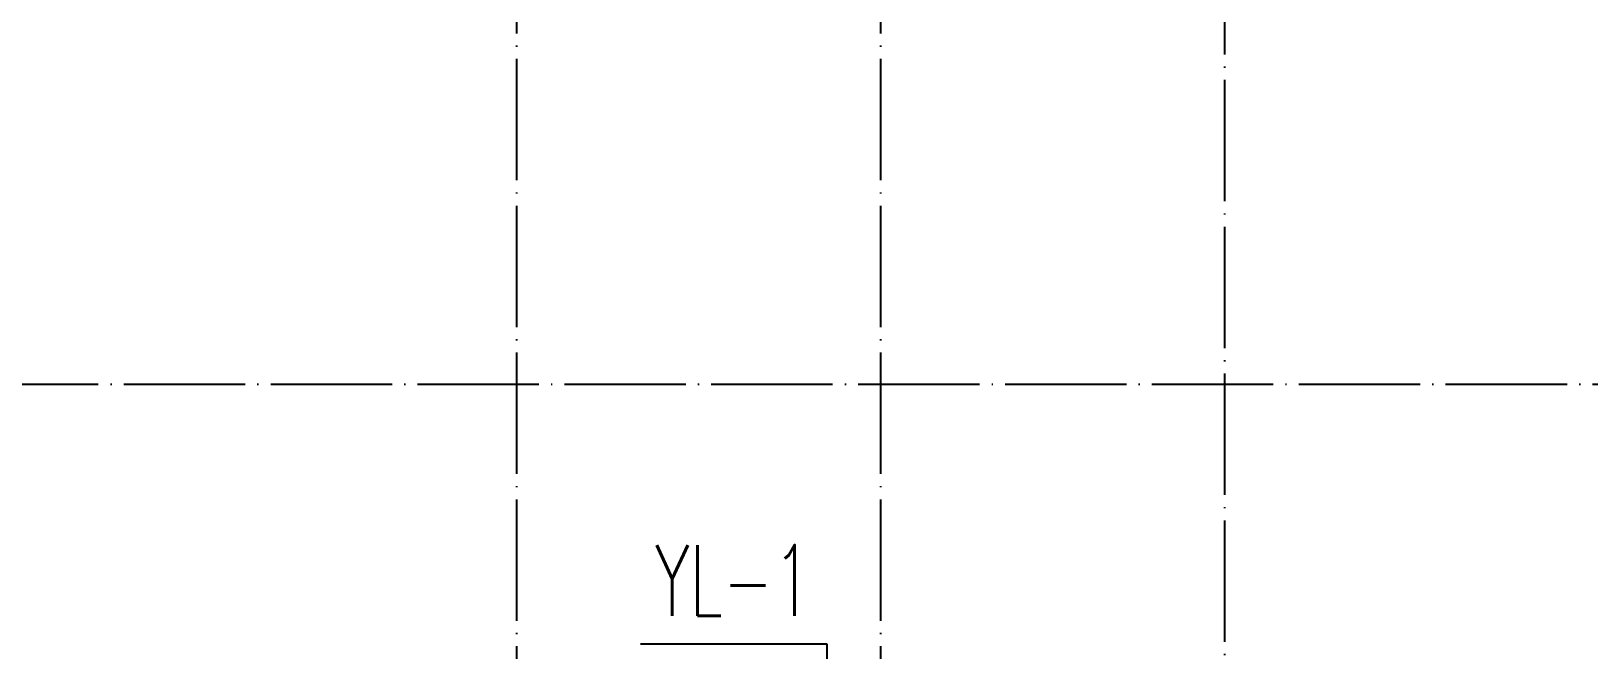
# Model space of a CAD drawing. Extents: x 27938 to 1507990, y 110129 to 923079.
# Drawn here: x 830217 to 837917, y 452270 to 455330 of the extents above; entities that cross this region are included whole.
import ezdxf

# ---------------------------------------------------------------- set-up
doc = ezdxf.new("R2010")
doc.units = 0
doc.header["$LTSCALE"] = 1000
doc.header["$MEASUREMENT"] = 0
doc.linetypes.add('DOTE', pattern=[2.42, 2, -0.2, 0.02, -0.2])
doc.layers.add('DIM_雨水', color=4, linetype='Continuous')
doc.layers.add('DOTE', color=1, linetype='Continuous')
doc.styles.add('_TWT_SERIAL', font='SIMPLEX', dxfattribs={"width": 0.8, "height": 3.5, "bigfont": 'HZTXT'})

# ---------------------------------------------------------------- blocks, each defined once
blk = doc.blocks.new('GDGDGDSDA')
at = {"layer": 'DOTE', "color": 0, "linetype": 'DOTE', "ltscale": 0.3}
for p, q in [((424034.8, 367858.3), (424034.8, 376108.3)), ((425834.8, 367858.3), (425834.8, 376108.3)), ((427534.8, 370658.3), (427534.8, 376108.3)), ((471334.8, 374108.3), (417334.8, 374108.3))]:
    blk.add_line(p, q, dxfattribs=at)

msp = doc.modelspace()

# ---------------------------------------------------------------- linework, layer by layer
at = {"layer": 'DIM_雨水'}
for p, q in [((834151.6, 452298.3), (833229.5, 452298.3)), ((834151.6, 450597.1), (834151.6, 452298.3))]:
    msp.add_line(p, q, dxfattribs=at)

# ---------------------------------------------------------------- block references
at = {"layer": 'DOTE', "color": 169}
msp.add_blockref('GDGDGDSDA', (408581.8, 79473.8), dxfattribs=at)

# ---------------------------------------------------------------- texts
at = {"layer": 'DIM_雨水', "color": 7, "style": '_TWT_SERIAL', "width": 0.64}
msp.add_text('YL-1', height=350, dxfattribs=at).set_placement((833299.5, 452438.3))

doc.saveas('drawing.dxf')
